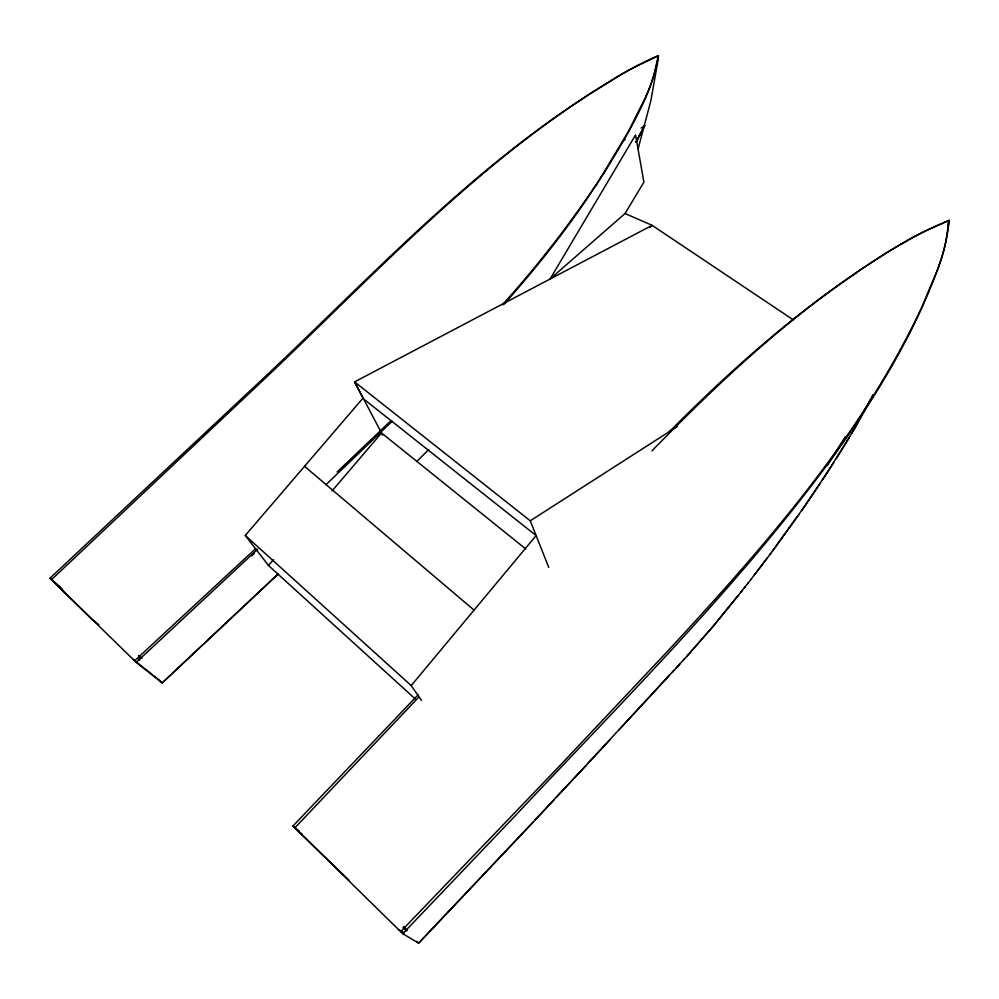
<?xml version="1.0" encoding="UTF-8"?>
<svg xmlns="http://www.w3.org/2000/svg" width="999" height="999" viewBox="0 0 999 999"><rect width="100%" height="100%" fill="white"/><g stroke="black" fill="none" stroke-linecap="round" stroke-linejoin="round"><path stroke-width="1.5" d="M638.149 65.31L658.316 55.832L654.183 74.151A230.632 196.94 -9.2 0 1 649.687 87.762C637.662 118.456 620.204 146.603 603.109 174.663M638.186 148.564L650.849 100.774L657.542 62.974A261.526 148.614 -57.9 0 0 658.316 55.832M938.648 267.02L921.178 308.529M646.241 96.004L628.221 131.756M920.316 310.314C859.277 438.861 764.035 546.952 668.219 650.561L558.066 767.544L400.674 931.655M871.827 397.29L872.976 395.08M642.569 129.645L643.294 128.272M641.133 128.072L644.717 125.537L636.088 142.095M640.409 133.754L641.133 132.38M644.717 125.537L635.963 142.183M873.014 394.905L855.356 427.31L836.263 458.691M638.199 137.937L636.713 140.772M638.948 136.538L639.685 135.14M870.803 399.113L851.91 433.067M627.36 133.292L595.804 185.926M625.062 213.499L643.893 182.155L635.551 134.977L550.062 279.033L625.062 213.499L652.11 225.349L793.268 319.855M849.425 437.412L822.364 480.119M845.379 436.7L827.234 465.546M602.647 174.663C573.838 220.891 539.897 263.836 503.746 304.558M833.765 462.699L804.869 505.969L772.664 550.874M595.666 185.339C567.494 227.322 536.276 267.245 502.41 304.782M820.429 483.054L801.71 510.489M798.85 514.61L769.642 554.907M770.641 553.571L750.886 579.495M767.394 557.904L754.233 575.174M747.527 583.803L751.298 578.933M744.143 588.111L748.189 582.917M740.759 592.419L745.067 586.9M741.932 590.884L712.886 626.66L687.275 655.893M738.773 594.867L712.924 626.473L683.528 660.039M421.528 700.474L411.226 685.589L536.126 535.576L363.336 398.726L354.608 381.88L652.11 225.349L649.912 227.56M415.459 699.113L268.481 565.484L273.526 559.577M332.055 490.946L381.506 432.967L525.749 548.963M268.481 565.484L245.292 535.464L363.099 398.014M684.115 659.178L672.19 672.464M675.986 668.319L679.77 664.185M674.275 669.979L587.862 763.373M669.318 675.386L618.831 729.994M610.127 739.66L556.318 797.202M586.263 765.346L545.679 808.566M553.983 799.924L534.977 819.992M545.841 808.628L418.643 943.168L402.747 933.69L292.944 826.023L418.106 694.804M533.541 821.727L418.643 943.168L416.683 941.308M418.706 697.19L294.855 827.859L349.113 880.306M402.747 933.69L515.022 816.008C625.287 698.239 740.596 584.078 835.688 453.234C878.483 392.545 917.844 328.084 941.87 257.455A257.979 229.083 2.8 0 0 945.866 241.671L949.05 220.404L925.948 230.644A335.976 258.828 -6.4 0 0 909.352 239.261L884.802 253.771L857.304 271.928M651.96 450.849C715.396 385.926 781.817 323.089 857.329 272.24M416.733 461.55L428.833 449.413M668.843 432.23C739.11 361.338 815.097 295.167 901.135 244.018M392.232 421.241L326.099 484.552M390.621 421.016L337.15 471.94M251.736 555.869L254.308 553.409M277.135 574.837L162.2 682.929L136.201 662.387L49.95 578.246L251.76 389.173C361.9 286.85 464.373 173.414 592.295 92.383M278.496 573.776L162.2 682.929L158.991 679.882M136.201 662.387L257.655 549.213M134.578 660.814L255.732 548.538M622.427 141.334L625.087 139.448M584.502 97.515C461.875 177.76 362.475 287.15 256.281 386.725L51.461 579.682L92.145 619.417L98.851 624.687M584.515 97.278L616.171 77.472A264.248 180.682 -22.5 0 1 658.241 55.644M592.27 92.195L623.476 73.152A283.491 195.192 -22.3 0 1 638.161 65.347M382.667 435.164L354.608 381.88L530.257 520.791L677.347 426.461M398.613 929.619L404.17 933.016M138.799 656.081L141.783 658.428M132.967 659.24L139.136 664.135M140.247 665.009L144.093 668.069M145.18 668.93L148.426 671.503M148.963 671.927L152.173 674.462M153.759 675.724L158.466 679.47M292.944 826.023L297.877 829.982M298.576 830.531L299.275 831.093M296.715 829.732L300.874 833.041M301.561 833.591L302.235 834.14M304.545 466.333L474.063 610.114M49.95 578.246L58.179 585.277M59.003 585.976L60.627 587.362M52.935 581.156L60.227 587.387M61.039 588.074L62.637 589.447M138.461 655.419L141.696 658.254M245.292 535.464L411.226 685.589M138.287 658.578L139.76 660.077M403.072 927.359L406.543 930.931M403.908 926.735L407.093 930.481M530.257 520.791L548.788 567.482M949.212 220.429A243.544 216.196 3.5 0 1 938.461 266.945M901.273 244.168A312.275 239.161 -7.3 0 1 949.038 220.392A295.342 108.292 -55.5 0 1 947.751 224.725M658.453 55.844A217.557 186.014 -8.7 0 1 646.078 95.954"/></g></svg>
